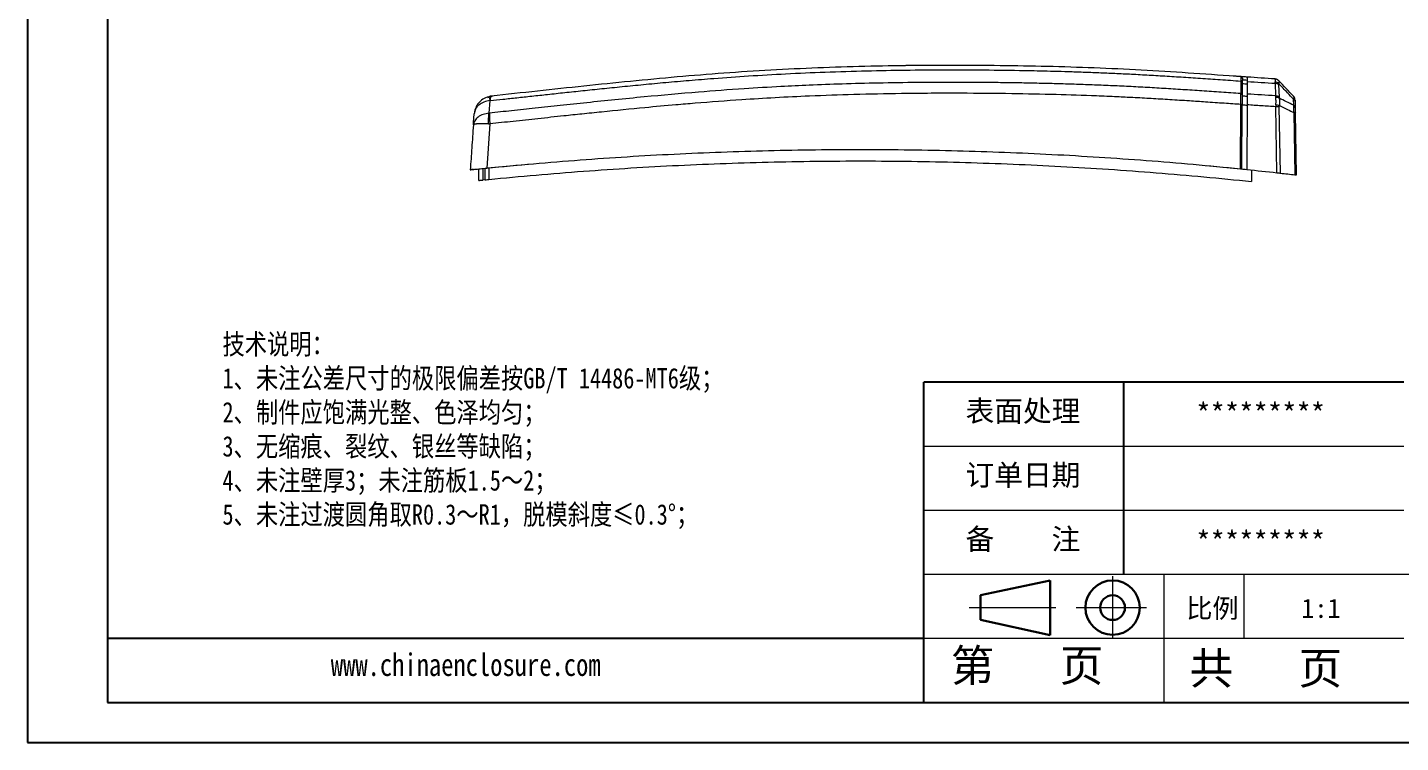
# Model space of a CAD drawing. Header units: inches. Extents: x 319 to 1827, y 1181 to 1488.
# Drawn here: x 829.9 to 1080.4, y 1181.8 to 1312.2 of the extents above; entities that cross this region are included whole.
import ezdxf

# ---------------------------------------------------------------- set-up
doc = ezdxf.new("R2010")
doc.units = ezdxf.units.IN
doc.linetypes.add('CENTER2', pattern=[28.575, 19.05, -3.175, 3.175, -3.175])
doc.layers.add('文字', color=81, linetype='Continuous')
for name, color, linetype, lineweight in [('粗实线', 7, 'Continuous', 30), ('细实线', 3, 'Continuous', 9), ('细点划线', 2, 'CENTER2', 9)]:
    doc.layers.add(name, color=color, linetype=linetype, lineweight=lineweight)
doc.styles.get("Standard").update_dxf_attribs({"font": 'txt', "bigfont": 'gbcbig.shx'})
doc.styles.add('宋体', font='', dxfattribs={"width": 0.8, "height": 3.5})
doc.styles.get('宋体').set_extended_font_data('SimSun')

msp = doc.modelspace()

# ---------------------------------------------------------------- linework, layer by layer
for p, q in [((829.902, 1488.371), (829.902, 1181.81)), ((844.5, 1481.072), (844.5, 1189.109)), ((1080.99, 1247.502), (993.402, 1247.502)), ((993.402, 1189.109), (993.402, 1247.502)), ((1029.897, 1212.466), (1029.897, 1247.502)), ((993.402, 1200.788), (844.5, 1200.788)), ((844.5, 1189.109), (1256.168, 1189.109)), ((829.902, 1181.81), (1263.467, 1181.81))]:
    msp.add_line(p, q)
at = {"color": 7, "linetype": 'Continuous', "lineweight": 15}
for p, q in [((1050.394, 1303.306), (1049.853, 1303.343)), ((1051.234, 1302.445), (1051.222, 1300.156)), ((1057.992, 1302.64), (1057.924, 1302.676)), ((1058.174, 1302.463), (1058.083, 1302.563)), ((1058.14, 1302.508), (1058.152, 1302.466)), ((1051.493, 1299.935), (1051.492, 1299.697)), ((1051.505, 1302.225), (1051.493, 1299.936)), ((1057.514, 1302.026), (1057.582, 1299.734)), ((1058.133, 1301.808), (1058.204, 1299.516)), ((913.903, 1299.468), (914.357, 1299.621)), ((914.125, 1296.583), (914.284, 1298.873)), ((914.32, 1299.643), (914.34, 1299.671)), ((914.499, 1299.692), (914.42, 1299.676)), ((1051.144, 1286.436), (1051.206, 1298.177)), ((1051.423, 1286.407), (1051.484, 1298.155)), ((1052.384, 1298.098), (1052.323, 1286.314)), ((1057.822, 1285.721), (1057.61, 1297.755)), ((1058.468, 1285.648), (1058.255, 1297.745)), ((1060.89, 1298.023), (1060.869, 1299.111)), ((1061.14, 1298.622), (1061.159, 1297.535)), ((911.535, 1297.1), (911.385, 1296.457)), ((911.515, 1296.896), (911.385, 1296.455)), ((1060.915, 1296.684), (1061.113, 1285.344)), ((1061.373, 1285.314), (1061.175, 1296.643)), ((911.355, 1294.776), (911.243, 1294.43)), ((911.267, 1294.457), (911.243, 1294.43)), ((914.24, 1294.628), (913.674, 1286.573)), ((912.245, 1284.317), (912.245, 1286.428)), ((912.995, 1286.505), (912.995, 1284.394)), ((913.406, 1284.435), (913.406, 1286.546)), ((913.654, 1286.571), (913.841, 1286.589)), ((913.841, 1286.589), (921.274, 1287.265)), ((914.051, 1286.61), (914.051, 1284.5)), ((1044.936, 1287.02), (1051.143, 1286.434)), ((1053.173, 1286.226), (1053.173, 1284.114)), ((1061.373, 1285.314), (1061.049, 1285.352)), ((913.406, 1284.435), (912.995, 1284.394))]:
    msp.add_line(p, q, dxfattribs=at)
at = {"color": 8, "linetype": 'Continuous', "lineweight": 15, "flags": 128}
msp.add_lwpolyline([(1051.303, 1303.229), (1051.27, 1303.24), (1051.215, 1303.249)], dxfattribs=at)
at = {"color": 7, "linetype": 'Continuous', "lineweight": 15, "flags": 128}
msp.add_lwpolyline([(1052.407, 1302.365), (1052.401, 1301.221), (1052.395, 1300.077)], dxfattribs=at)
at = {"color": 7, "linetype": 'Continuous', "lineweight": 15}
for centre, radius, start, end in [((1051.209, 1302.944), 0.3, 359.74203, 85.90847), ((1051.248, 1302.185), 0.261, 8.91015, 92.96167), ((1057.402, 1301.833), 1, 43.62675, 86.24639), ((1057.434, 1301.833), 0.977, 43.69259, 86.60212), ((1051.236, 1299.895), 0.261, 8.91509, 92.9817), ((1057.458, 1300.877), 1.151, 54.08006, 87.24599), ((1057.353, 1301.133), 1.159, 46.73195, 81.52631), ((1051.267, 1297.197), 0.982, 77.2046, 93.54522), ((1057.527, 1298.586), 1.15, 53.96371, 87.27486), ((1057.699, 1298.302), 1.151, 62.71829, 94.60526), ((1057.766, 1287.78), 9.977, 87.18773, 90.89353), ((1057.249, 1294.432), 3.681, 73.98944, 84.13509), ((1060.134, 1298.966), 1, 1, 43.62675), ((1060.5, 1298.587), 0.641, 3.08372, 54.85889), ((1060.52, 1297.501), 0.641, 3.06076, 54.65145), ((1060.957, 1296.114), 0.572, 67.64758, 94.2511)]:
    msp.add_arc(centre, radius, start, end, dxfattribs=at)
for points, knots in [([(1051.215, 1303.249), (1048.378, 1303.444), (1045.534, 1303.644), (1039.839, 1304.023), (1036.987, 1304.203), (1031.277, 1304.524), (1028.418, 1304.663), (1022.698, 1304.896), (1019.837, 1304.99), (1011.254, 1305.214), (1005.532, 1305.285), (994.087, 1305.306), (988.363, 1305.251), (976.92, 1304.971), (971.201, 1304.745), (962.638, 1304.263), (959.786, 1304.078), (954.088, 1303.662), (951.243, 1303.43), (942.721, 1302.68), (937.056, 1302.11), (925.756, 1300.921), (920.12, 1300.303), (914.499, 1299.692)], [0, 0, 0, 0, 0.0625, 0.0625, 0.125, 0.125, 0.1875, 0.1875, 0.25, 0.25, 0.375, 0.375, 0.5, 0.5, 0.625, 0.625, 0.6875, 0.6875, 0.75, 0.75, 0.875, 0.875, 1, 1, 1, 1]), ([(991.413, 1305.255), (990.809, 1305.252), (989.5, 1305.244), (988.192, 1305.217), (987.487, 1305.202)], [0, 0, 0, 0, 0.4613262, 1, 1, 1, 1]), ([(914.307, 1298.876), (915.084, 1298.961), (916.703, 1299.136), (919.228, 1299.411), (921.945, 1299.706), (924.855, 1300.02), (927.959, 1300.353), (931.256, 1300.703), (934.748, 1301.067), (938.435, 1301.441), (942.317, 1301.822), (946.397, 1302.203), (950.673, 1302.579), (955.705, 1302.985), (961.569, 1303.398), (968.34, 1303.787), (975.532, 1304.104), (982.807, 1304.325), (990.064, 1304.454), (997.204, 1304.502), (1004.459, 1304.478), (1010.107, 1304.407), (1014.148, 1304.327), (1016.585, 1304.27), (1019.142, 1304.2), (1021.819, 1304.116), (1024.615, 1304.014), (1027.531, 1303.893), (1030.567, 1303.751), (1033.721, 1303.584), (1036.995, 1303.394), (1040.387, 1303.182), (1043.898, 1302.95), (1047.528, 1302.7), (1049.985, 1302.531), (1051.234, 1302.445)], [0, 0, 0, 0, 0.017224, 0.0358554, 0.0558947, 0.0773424, 0.1001974, 0.1244608, 0.1501341, 0.1772175, 0.2057113, 0.235616, 0.2669315, 0.2996575, 0.3460324, 0.3954243, 0.4478207, 0.5032114, 0.5543079, 0.6062362, 0.6590024, 0.7126113, 0.7294661, 0.7471942, 0.7657966, 0.7852721, 0.8056221, 0.8268481, 0.8489528, 0.8719343, 0.8957915, 0.9205257, 0.9461374, 0.9726299, 1, 1, 1, 1]), ([(1051.176, 1303.252), (1051.022, 1303.262), (1050.748, 1303.281), (1050.452, 1303.302), (1050.322, 1303.311)], [0, 0, 0, 0, 0.5610554, 1, 1, 1, 1]), ([(1051.231, 1303.243), (1051.23, 1303.245), (1051.228, 1303.248), (1051.219, 1303.249), (1051.215, 1303.249)], [0, 0, 0, 0, 0.50037217, 1, 1, 1, 1]), ([(1051.409, 1303.165), (1051.4, 1303.174), (1051.372, 1303.204), (1051.307, 1303.235), (1051.249, 1303.244), (1051.222, 1303.248)], [0, 0, 0, 0, 0.1742926, 0.6016436, 1, 1, 1, 1]), ([(1051.231, 1303.243), (1051.231, 1303.239), (1051.232, 1303.23), (1051.233, 1303.203), (1051.234, 1303.167), (1051.234, 1303.12), (1051.235, 1303.065), (1051.235, 1303), (1051.235, 1302.927), (1051.235, 1302.845), (1051.235, 1302.756), (1051.235, 1302.659), (1051.235, 1302.556), (1051.234, 1302.482), (1051.234, 1302.445)], [0, 0, 0, 0, 0.0867981, 0.1729982, 0.2585693, 0.3434971, 0.427783, 0.5114297, 0.594443, 0.6768299, 0.7585979, 0.8397386, 0.9202178, 1, 1, 1, 1]), ([(1052.397, 1303.168), (1052.357, 1303.171), (1052.273, 1303.177), (1051.897, 1303.203), (1051.536, 1303.227), (1051.3, 1303.243), (1051.277, 1303.245)], [0, 0, 0, 0, 0.2921908, 0.6277394, 0.9637343, 1, 1, 1, 1]), ([(1051.507, 1302.621), (1051.507, 1302.601), (1051.507, 1302.537), (1051.506, 1302.319), (1051.505, 1302.172), (1051.504, 1301.986)], [0, 0, 0, 0, 0.5, 0.5, 1, 1, 1, 1]), ([(1051.509, 1302.943), (1051.509, 1302.939), (1051.509, 1302.932), (1051.509, 1302.912), (1051.509, 1302.885), (1051.509, 1302.849), (1051.508, 1302.806), (1051.508, 1302.734), (1051.507, 1302.619), (1051.507, 1302.442), (1051.506, 1302.298), (1051.505, 1302.225)], [0, 0, 0, 0, 0.0784165, 0.1563597, 0.2340567, 0.3117369, 0.3896299, 0.4679633, 0.6457781, 0.8222149, 1, 1, 1, 1]), ([(1052.411, 1303.158), (1052.411, 1303.145), (1052.411, 1303.118), (1052.41, 1303.036), (1052.41, 1302.981), (1052.409, 1302.847), (1052.409, 1302.768), (1052.408, 1302.584), (1052.407, 1302.48), (1052.407, 1302.365)], [0, 0, 0, 0, 0.25, 0.25, 0.5, 0.5, 0.75, 0.75, 1, 1, 1, 1]), ([(1057.848, 1302.716), (1057.813, 1302.737), (1057.695, 1302.806), (1057.559, 1302.82), (1057.464, 1302.829)], [0, 0, 0, 0, 0.3024413, 1, 1, 1, 1]), ([(1057.492, 1302.808), (1057.486, 1302.814), (1057.474, 1302.827), (1057.47, 1302.829), (1057.467, 1302.83)], [0, 0, 0, 0, 0.4997222, 1, 1, 1, 1]), ([(1057.523, 1302.279), (1057.527, 1302.31), (1057.534, 1302.371), (1057.54, 1302.453), (1057.542, 1302.529), (1057.542, 1302.597), (1057.538, 1302.656), (1057.531, 1302.708), (1057.521, 1302.75), (1057.508, 1302.785), (1057.497, 1302.8), (1057.492, 1302.808)], [0, 0, 0, 0, 0.110145, 0.2208599, 0.3320101, 0.4434555, 0.5550515, 0.6666512, 0.7781066, 0.889271, 1, 1, 1, 1]), ([(1051.222, 1300.156), (1050.627, 1300.196), (1049.439, 1300.277), (1047.662, 1300.399), (1045.893, 1300.52), (1044.133, 1300.639), (1042.382, 1300.756), (1040.64, 1300.869), (1038.906, 1300.979), (1037.182, 1301.085), (1035.467, 1301.187), (1033.761, 1301.284), (1032.064, 1301.375), (1030.376, 1301.462), (1028.697, 1301.542), (1027.028, 1301.617), (1025.369, 1301.686), (1023.719, 1301.75), (1022.079, 1301.809), (1020.449, 1301.863), (1018.828, 1301.912), (1017.217, 1301.957), (1015.616, 1301.997), (1014.025, 1302.033), (1012.443, 1302.065), (1010.872, 1302.093), (1009.31, 1302.118), (1007.758, 1302.139), (1006.216, 1302.156), (1004.683, 1302.17), (1003.161, 1302.181), (1001.648, 1302.189), (998.032, 1302.201), (992.513, 1302.186), (985.295, 1302.083), (978.691, 1301.914), (972.778, 1301.694), (966.82, 1301.411), (960.083, 1301.014), (951.766, 1300.399), (943.913, 1299.695), (937.132, 1299.027), (932.027, 1298.503), (927.188, 1297.991), (922.612, 1297.5), (918.298, 1297.032), (915.511, 1296.731), (914.161, 1296.585)], [0, 0, 0, 0, 0.0130333, 0.0260001, 0.0389022, 0.0517356, 0.0644997, 0.0771967, 0.0898254, 0.1023835, 0.1148735, 0.1272943, 0.1396464, 0.1519294, 0.1641418, 0.1762821, 0.1883496, 0.2003454, 0.2122694, 0.2241211, 0.2359009, 0.2476092, 0.2592453, 0.2708096, 0.2823023, 0.2937228, 0.305072, 0.3163492, 0.3275545, 0.3386883, 0.3497505, 0.3607409, 0.371661, 0.4285771, 0.481044, 0.52906, 0.5726234, 0.6100956, 0.6591987, 0.7199214, 0.7922238, 0.8316098, 0.8690885, 0.9046638, 0.9383397, 0.9701181, 1, 1, 1, 1]), ([(1051.206, 1298.177), (1050.724, 1298.21), (1049.723, 1298.277), (1048.168, 1298.384), (1046.503, 1298.497), (1044.383, 1298.64), (1041.631, 1298.823), (1038.345, 1299.032), (1034.911, 1299.236), (1031.714, 1299.411), (1028.376, 1299.575), (1023.709, 1299.774), (1017.295, 1299.985), (1009.044, 1300.153), (999.636, 1300.232), (990.033, 1300.187), (980.841, 1300.001), (973.165, 1299.734), (966.344, 1299.404), (959.378, 1298.985), (953.343, 1298.534), (947.464, 1298.033), (941.779, 1297.514), (936.068, 1296.946), (931.141, 1296.436), (927.271, 1296.028), (923.092, 1295.582), (918.59, 1295.097), (915.664, 1294.781), (914.24, 1294.628)], [0, 0, 0, 0, 0.010564, 0.0219228, 0.0340754, 0.0470186, 0.0683281, 0.0942963, 0.118897, 0.1433896, 0.1641511, 0.1918215, 0.2452948, 0.304125, 0.3718029, 0.4505132, 0.5136101, 0.5724204, 0.6181271, 0.6627157, 0.7248472, 0.75042, 0.7917824, 0.8497999, 0.8761661, 0.9004366, 0.9352142, 0.9684712, 1, 1, 1, 1]), ([(1051.206, 1298.177), (1051.207, 1298.236), (1051.208, 1298.355), (1051.21, 1298.532), (1051.212, 1298.706), (1051.214, 1298.878), (1051.215, 1299.045), (1051.217, 1299.207), (1051.218, 1299.364), (1051.219, 1299.515), (1051.22, 1299.658), (1051.221, 1299.795), (1051.221, 1299.923), (1051.222, 1300.044), (1051.222, 1300.119), (1051.222, 1300.156)], [0, 0, 0, 0, 0.0797014, 0.1594536, 0.239108, 0.3185165, 0.3975334, 0.4760171, 0.5538311, 0.6308459, 0.7069399, 0.7820002, 0.8559238, 0.9286178, 1, 1, 1, 1]), ([(1051.493, 1299.936), (1051.493, 1299.896), (1051.493, 1299.815), (1051.492, 1299.686), (1051.491, 1299.55), (1051.491, 1299.407), (1051.49, 1299.223), (1051.488, 1298.997), (1051.487, 1298.725), (1051.486, 1298.443), (1051.485, 1298.251), (1051.484, 1298.155)], [0, 0, 0, 0, 0.0858326, 0.1711538, 0.2563187, 0.3416842, 0.4276048, 0.5713934, 0.7136043, 0.8559151, 1, 1, 1, 1]), ([(1052.395, 1300.077), (1052.394, 1299.948), (1052.393, 1299.808), (1052.392, 1299.506), (1052.391, 1299.344), (1052.388, 1298.842), (1052.386, 1298.474), (1052.384, 1298.098)], [0, 0, 0, 0, 0.25, 0.25, 0.5, 0.5, 1, 1, 1, 1]), ([(1057.514, 1302.026), (1057.513, 1302.056), (1057.512, 1302.116), (1057.515, 1302.201), (1057.521, 1302.253), (1057.523, 1302.279)], [0, 0, 0, 0, 0.3323003, 0.6656155, 1, 1, 1, 1]), ([(1058.147, 1301.977), (1058.142, 1301.951), (1058.133, 1301.899), (1058.133, 1301.838), (1058.133, 1301.808)], [0, 0, 0, 0, 0.5018944, 1, 1, 1, 1]), ([(1060.869, 1299.111), (1060.493, 1299.508), (1059.586, 1300.464), (1058.678, 1301.419), (1058.147, 1301.977)], [0, 0, 0, 0, 0.4148997, 1, 1, 1, 1]), ([(914.318, 1299.656), (913.935, 1299.553), (913.198, 1299.355), (912.327, 1298.66), (911.716, 1297.825), (911.544, 1297.188), (911.461, 1296.879)], [0, 0, 0, 0, 0.2785447, 0.535731, 0.7745756, 1, 1, 1, 1]), ([(914.499, 1299.692), (914.449, 1299.687), (914.405, 1299.614), (914.339, 1299.332), (914.317, 1299.125), (914.307, 1298.876)], [0, 0, 0, 0, 0.5, 0.5, 1, 1, 1, 1]), ([(914.499, 1299.692), (914.472, 1299.689), (914.419, 1299.683), (914.366, 1299.675), (914.34, 1299.671)], [0, 0, 0, 0, 0.5015806, 1, 1, 1, 1]), ([(914.469, 1299.658), (914.507, 1299.673), (914.598, 1299.708), (914.695, 1299.715), (914.751, 1299.72)], [0, 0, 0, 0, 0.4250787, 1, 1, 1, 1]), ([(1051.492, 1299.697), (1051.492, 1299.594), (1051.491, 1299.482), (1051.49, 1299.242), (1051.489, 1299.113), (1051.488, 1298.842), (1051.487, 1298.702), (1051.485, 1298.413), (1051.485, 1298.264), (1051.484, 1298.113)], [0, 0, 0, 0, 0.25, 0.25, 0.5, 0.5, 0.75, 0.75, 1, 1, 1, 1]), ([(1057.61, 1297.755), (1057.173, 1297.784), (1056.299, 1297.84), (1054.991, 1297.925), (1053.686, 1298.011), (1052.818, 1298.069), (1052.384, 1298.098)], [0, 0, 0, 0, 0.2512823, 0.5016935, 0.7512582, 1, 1, 1, 1]), ([(1057.607, 1299.45), (1057.601, 1299.499), (1057.588, 1299.599), (1057.584, 1299.689), (1057.582, 1299.734)], [0, 0, 0, 0, 0.50132618, 1, 1, 1, 1]), ([(1057.625, 1298.094), (1057.629, 1298.148), (1057.638, 1298.258), (1057.646, 1298.42), (1057.651, 1298.58), (1057.652, 1298.736), (1057.65, 1298.889), (1057.645, 1299.038), (1057.636, 1299.181), (1057.624, 1299.319), (1057.613, 1299.406), (1057.607, 1299.45)], [0, 0, 0, 0, 0.1110535, 0.2224765, 0.3341175, 0.4458227, 0.5574378, 0.6688099, 0.7797895, 0.8902322, 1, 1, 1, 1]), ([(1057.625, 1298.094), (1057.621, 1298.038), (1057.613, 1297.926), (1057.611, 1297.812), (1057.61, 1297.755)], [0, 0, 0, 0, 0.499625, 1, 1, 1, 1]), ([(1058.204, 1299.516), (1058.206, 1299.485), (1058.209, 1299.425), (1058.221, 1299.359), (1058.227, 1299.325)], [0, 0, 0, 0, 0.4982297, 1, 1, 1, 1]), ([(1058.227, 1299.325), (1058.236, 1299.28), (1058.255, 1299.191), (1058.275, 1299.049), (1058.291, 1298.903), (1058.3, 1298.754), (1058.304, 1298.601), (1058.302, 1298.445), (1058.295, 1298.288), (1058.283, 1298.13), (1058.271, 1298.023), (1058.264, 1297.97)], [0, 0, 0, 0, 0.11221791, 0.22452596, 0.33676382, 0.44877133, 0.5603904, 0.67146703, 0.78185305, 0.89140786, 1, 1, 1, 1]), ([(1058.264, 1297.97), (1058.762, 1297.728), (1059.645, 1297.299), (1060.529, 1296.871), (1060.915, 1296.684)], [0, 0, 0, 0, 0.5633188, 1, 1, 1, 1]), ([(1060.858, 1299.656), (1060.861, 1299.652), (1060.866, 1299.644), (1060.873, 1299.623), (1060.878, 1299.595), (1060.882, 1299.56), (1060.885, 1299.518), (1060.886, 1299.459), (1060.885, 1299.373), (1060.879, 1299.255), (1060.873, 1299.16), (1060.869, 1299.111)], [0, 0, 0, 0, 0.0926584, 0.1843837, 0.2750929, 0.3647208, 0.4532097, 0.5404896, 0.6900813, 0.8433561, 1, 1, 1, 1]), ([(1060.915, 1296.684), (1060.917, 1296.73), (1060.921, 1296.823), (1060.924, 1296.959), (1060.927, 1297.092), (1060.927, 1297.222), (1060.926, 1297.389), (1060.921, 1297.59), (1060.909, 1297.818), (1060.897, 1297.955), (1060.89, 1298.023)], [0, 0, 0, 0, 0.0931373, 0.1856082, 0.2774255, 0.3686044, 0.4591636, 0.6372787, 0.8175186, 1, 1, 1, 1]), ([(1061.134, 1298.983), (1061.134, 1298.983), (1061.134, 1298.981), (1061.134, 1298.968), (1061.135, 1298.946), (1061.135, 1298.916), (1061.136, 1298.863), (1061.138, 1298.773), (1061.139, 1298.672), (1061.14, 1298.622)], [0, 0, 0, 0, 0.1105769, 0.2192109, 0.3265997, 0.4334658, 0.5405421, 0.7678496, 1, 1, 1, 1]), ([(1061.159, 1297.535), (1061.16, 1297.509), (1061.161, 1297.457), (1061.162, 1297.373), (1061.164, 1297.284), (1061.165, 1297.191), (1061.168, 1297.057), (1061.171, 1296.875), (1061.173, 1296.721), (1061.175, 1296.643)], [0, 0, 0, 0, 0.1107065, 0.2194419, 0.3269135, 0.4338537, 0.5410059, 0.7680198, 1, 1, 1, 1]), ([(911.243, 1294.43), (911.255, 1294.59), (911.277, 1294.915), (911.325, 1295.592), (911.361, 1296.106), (911.385, 1296.455)], [0, 0, 0, 0, 0.2366331, 0.4807962, 1, 1, 1, 1]), ([(913.988, 1294.638), (913.983, 1294.995), (913.991, 1295.36), (914.038, 1296.031), (914.077, 1296.335), (914.125, 1296.583)], [0, 0, 0, 0, 0.5, 0.5, 1, 1, 1, 1]), ([(914.161, 1296.585), (914.151, 1296.337), (914.152, 1296.031), (914.179, 1295.355), (914.205, 1294.987), (914.24, 1294.628)], [0, 0, 0, 0, 0.5, 0.5, 1, 1, 1, 1]), ([(911.243, 1294.43), (911.194, 1293.724), (911.097, 1292.33), (910.906, 1289.609), (910.765, 1287.594), (910.673, 1286.266)], [0, 0, 0, 0, 0.2596547, 0.5119022, 1, 1, 1, 1]), ([(913.988, 1294.638), (914.03, 1294.636), (914.113, 1294.632), (914.198, 1294.629), (914.24, 1294.628)], [0, 0, 0, 0, 0.4991973, 1, 1, 1, 1]), ([(913.674, 1286.573), (919.343, 1287.14), (925.029, 1287.637), (936.43, 1288.49), (942.147, 1288.846), (953.591, 1289.413), (959.32, 1289.625), (970.792, 1289.905), (976.534, 1289.973), (988.029, 1289.964), (993.78, 1289.887), (1005.275, 1289.587), (1011.021, 1289.365), (1019.637, 1288.923), (1022.509, 1288.757), (1028.247, 1288.39), (1031.114, 1288.189), (1039.71, 1287.53), (1045.432, 1287.019), (1051.144, 1286.436)], [0, 0, 0, 0, 0.125, 0.125, 0.25, 0.25, 0.375, 0.375, 0.5, 0.5, 0.625, 0.625, 0.75, 0.75, 0.8125, 0.8125, 0.875, 0.875, 1, 1, 1, 1]), ([(914.051, 1284.5), (919.791, 1285.073), (925.545, 1285.573), (937.083, 1286.429), (942.866, 1286.784), (954.463, 1287.348), (960.269, 1287.555), (971.891, 1287.822), (977.708, 1287.882), (989.35, 1287.851), (995.168, 1287.761), (1006.795, 1287.432), (1012.603, 1287.194), (1024.211, 1286.568), (1030.011, 1286.181), (1041.599, 1285.259), (1047.389, 1284.724), (1053.173, 1284.114)], [0, 0, 0, 0, 0.125, 0.125, 0.25, 0.25, 0.375, 0.375, 0.5, 0.5, 0.625, 0.625, 0.75, 0.75, 0.875, 0.875, 1, 1, 1, 1]), ([(910.673, 1286.266), (910.673, 1286.266), (910.691, 1286.268), (910.765, 1286.276), (910.821, 1286.281), (910.968, 1286.297), (911.058, 1286.306), (911.27, 1286.328), (911.394, 1286.341), (911.668, 1286.369), (911.818, 1286.385), (912.141, 1286.418), (912.317, 1286.436), (912.681, 1286.473), (912.871, 1286.492), (913.263, 1286.532), (913.467, 1286.552), (913.674, 1286.573)], [0, 0, 0, 0, 0.125, 0.125, 0.25, 0.25, 0.375, 0.375, 0.5, 0.5, 0.625, 0.625, 0.75, 0.75, 0.875, 0.875, 1, 1, 1, 1]), ([(1051.144, 1286.436), (1051.22, 1286.428), (1051.291, 1286.421), (1051.393, 1286.41), (1051.423, 1286.407), (1051.423, 1286.407)], [0, 0, 0, 0, 0.5, 0.5, 1, 1, 1, 1]), ([(1051.423, 1286.407), (1051.523, 1286.397), (1051.624, 1286.387), (1051.725, 1286.376), (1051.924, 1286.356), (1052.123, 1286.335), (1052.323, 1286.314)], [0, 0, 0, 0, 0.00030498088, 0.00030498088, 0.00030498088, 0.00090685703, 0.00090685703, 0.00090685703, 0.00090685703]), ([(1058.468, 1285.648), (1058.909, 1285.599), (1059.35, 1285.548), (1059.79, 1285.498), (1060.231, 1285.447), (1060.672, 1285.396), (1061.113, 1285.344)], [0, 0, 0, 0, 0.0019661528, 0.0019661528, 0.0019661528, 0.0039323091, 0.0039323091, 0.0039323091, 0.0039323091]), ([(912.245, 1284.317), (912.245, 1284.317), (912.265, 1284.319), (912.34, 1284.327), (912.396, 1284.333), (912.604, 1284.354), (912.798, 1284.374), (912.995, 1284.394)], [0, 0, 0, 0, 0.25, 0.25, 0.5, 0.5, 1, 1, 1, 1]), ([(913.406, 1284.435), (913.406, 1284.435), (913.473, 1284.442), (913.708, 1284.466), (913.873, 1284.482), (914.051, 1284.5)], [0, 0, 0, 0, 0.5, 0.5, 1, 1, 1, 1])]:
    msp.add_open_spline(points, degree=3, knots=knots, dxfattribs=at)
for points in [[(1052.393, 1302.567), (1052.093, 1302.588), (1051.793, 1302.608), (1051.493, 1302.629)], [(1052.397, 1303.168), (1052.406, 1303.168), (1052.411, 1303.164), (1052.411, 1303.158)], [(1057.467, 1302.83), (1055.778, 1302.941), (1054.088, 1303.053), (1052.397, 1303.168)], [(1058.14, 1302.508), (1058.13, 1302.517), (1058.126, 1302.522), (1058.126, 1302.522)], [(1060.858, 1299.656), (1059.953, 1300.606), (1059.046, 1301.557), (1058.14, 1302.508)], [(1051.504, 1301.986), (1051.804, 1301.965), (1052.104, 1301.945), (1052.404, 1301.924)], [(1057.582, 1299.734), (1055.854, 1299.846), (1054.125, 1299.96), (1052.395, 1300.077)], [(1052.407, 1302.365), (1054.11, 1302.25), (1055.812, 1302.137), (1057.514, 1302.026)], [(914.284, 1298.873), (914.292, 1298.875), (914.299, 1298.876), (914.307, 1298.876)], [(1051.484, 1298.113), (1051.784, 1298.093), (1052.084, 1298.073), (1052.384, 1298.053)], [(1052.392, 1299.636), (1052.092, 1299.656), (1051.792, 1299.676), (1051.492, 1299.697)], [(1060.89, 1298.023), (1060.002, 1298.458), (1059.114, 1298.892), (1058.227, 1299.325)], [(1058.255, 1297.745), (1058.254, 1297.82), (1058.257, 1297.896), (1058.264, 1297.97)], [(914.161, 1296.585), (914.149, 1296.584), (914.137, 1296.583), (914.125, 1296.583)], [(911.278, 1286.329), (911.161, 1286.317), (911.043, 1286.304), (910.925, 1286.292)], [(1052.323, 1286.314), (1054.158, 1286.124), (1055.991, 1285.926), (1057.822, 1285.721)], [(1057.822, 1285.721), (1058.069, 1285.693), (1058.301, 1285.667), (1058.468, 1285.648)], [(1061.113, 1285.344), (1061.28, 1285.325), (1061.373, 1285.314), (1061.373, 1285.314)]]:
    msp.add_open_spline(points, degree=3, dxfattribs=at)
at = {"color": 8, "linetype": 'Continuous', "lineweight": 15}
for points, knots in [([(1058.152, 1302.466), (1058.173, 1302.425), (1058.221, 1302.33), (1058.173, 1302.105), (1058.147, 1301.977)], [0, 0, 0, 0, 0.43275964, 1, 1, 1, 1]), ([(914.284, 1298.873), (913.902, 1298.804), (913.139, 1298.666), (912.226, 1298.098), (911.65, 1297.482), (911.549, 1297.041), (911.515, 1296.896)], [0, 0, 0, 0, 0.2863409, 0.57255, 0.8588293, 1, 1, 1, 1]), ([(914.284, 1298.873), (914.279, 1298.99), (914.267, 1299.225), (914.274, 1299.469), (914.292, 1299.615), (914.313, 1299.636), (914.32, 1299.643)], [0, 0, 0, 0, 0.282048, 0.5689529, 0.8558501, 1, 1, 1, 1]), ([(914.125, 1296.583), (913.743, 1296.523), (912.981, 1296.405), (912.071, 1295.902), (911.49, 1295.336), (911.39, 1294.923), (911.355, 1294.776)], [0, 0, 0, 0, 0.2812866, 0.5623168, 0.8435579, 1, 1, 1, 1]), ([(913.988, 1294.638), (913.647, 1294.649), (913.213, 1294.663), (912.747, 1294.661), (912.507, 1294.656), (912.278, 1294.648), (912.101, 1294.638), (911.961, 1294.627), (911.845, 1294.616), (911.717, 1294.601), (911.585, 1294.581), (911.496, 1294.563), (911.426, 1294.546), (911.365, 1294.528), (911.289, 1294.499), (911.275, 1294.472), (911.267, 1294.457)], [0, 0, 0, 0, 0.2375336, 0.3028943, 0.3702917, 0.4395159, 0.5103275, 0.5450436, 0.5892792, 0.6428859, 0.7055854, 0.7769219, 0.7942091, 0.8419517, 0.9148161, 1, 1, 1, 1])]:
    msp.add_open_spline(points, degree=3, knots=knots, dxfattribs=at)
at = {"layer": '粗实线', "color": 7}
for p, q in [((1016.483, 1211.374), (1003.722, 1208.669)), ((1016.483, 1211.374), (1016.483, 1201.373)), ((1003.722, 1208.669), (1003.722, 1204.156)), ((1003.722, 1204.156), (1016.483, 1201.373))]:
    msp.add_line(p, q, dxfattribs=at)
for radius in [4.961, 2.256]:
    msp.add_circle((1027.84, 1206.413), radius, dxfattribs=at)
at = {"layer": '细实线', "color": 7}
for p, q in [((1080.99, 1235.823), (993.402, 1235.823)), ((1080.99, 1224.145), (993.402, 1224.145)), ((1256.168, 1212.466), (993.402, 1212.466)), ((1037.196, 1212.466), (1037.196, 1189.109)), ((1051.794, 1212.466), (1051.794, 1200.788)), ((1080.99, 1200.788), (993.402, 1200.788))]:
    msp.add_line(p, q, dxfattribs=at)
at = {"layer": '细点划线', "color": 7}
for p, q in [((1027.84, 1212.124), (1027.84, 1200.788)), ((1001.688, 1206.413), (1017.46, 1206.413)), ((1021.205, 1206.413), (1034.027, 1206.413))]:
    msp.add_line(p, q, dxfattribs=at)

# ---------------------------------------------------------------- texts
at = {"char_height": 3.84068, "width": 2182.85004, "attachment_point": 1}
for s, insert in [('{\\fSimHei|b0|i0|c134|p49;表面处理}', (1001.018, 1244.188)), ('{\\fSimHei|b0|i0|c134|p49;*********}', (1043.084, 1243.694)), ('{\\fSimHei|b0|i0|c134|p49;订单日期}', (1001.018, 1232.509)), ('{\\fSimHei|b0|i0|c134|p49;备    注}', (1001.018, 1220.831)), ('{\\fSimHei|b0|i0|c134|p49;*********}', (1043.084, 1220.337))]:
    msp.add_mtext(s, dxfattribs=dict(at, insert=insert))
at = {"layer": '文字', "color": 0, "attachment_point": 1, "style": '宋体'}
for s, insert, char_height, width in [('{\\H1.111x;技术说明：\\P1、未注公差尺寸的极限偏差按GB/T 14486-MT6级；\\P2、制件应饱满光整、色泽均匀；\\P3、无缩痕、裂纹、银丝等缺陷；\\P4、未注壁厚3；未注筋板1.5～2；\\P5、未注过渡圆角取R0.3～R1，脱模斜度≤0.3%%D；}', (865.473, 1256.324), 3.35301, 159.15449), ('www.chinaenclosure.com', (885.234, 1198.06), 4.11084, 72.22347)]:
    msp.add_mtext(s, dxfattribs=dict(at, insert=insert, char_height=char_height, width=width))
at = {"layer": '细实线', "color": 7, "attachment_point": 1}
for s, insert, char_height, width in [('{\\fSimSun|b0|i0|c134|p54;比例}', (1041.283, 1208.044), 3.50355, 15.37952), ('{\\fSimSun|b0|i0|c134|p54;1:1}', (1062.268, 1208.044), 3.50355, 15.37952), ('{\\fSimSun|b0|i0|c134|p54;第   页}', (998.315, 1198.781), 5.83926, 43.79443), ('{\\fSimSun|b0|i0|c134|p54; 共   页}', (1037.911, 1198.284), 5.83926, 43.79443)]:
    msp.add_mtext(s, dxfattribs=dict(at, insert=insert, char_height=char_height, width=width))

doc.saveas('drawing.dxf')
